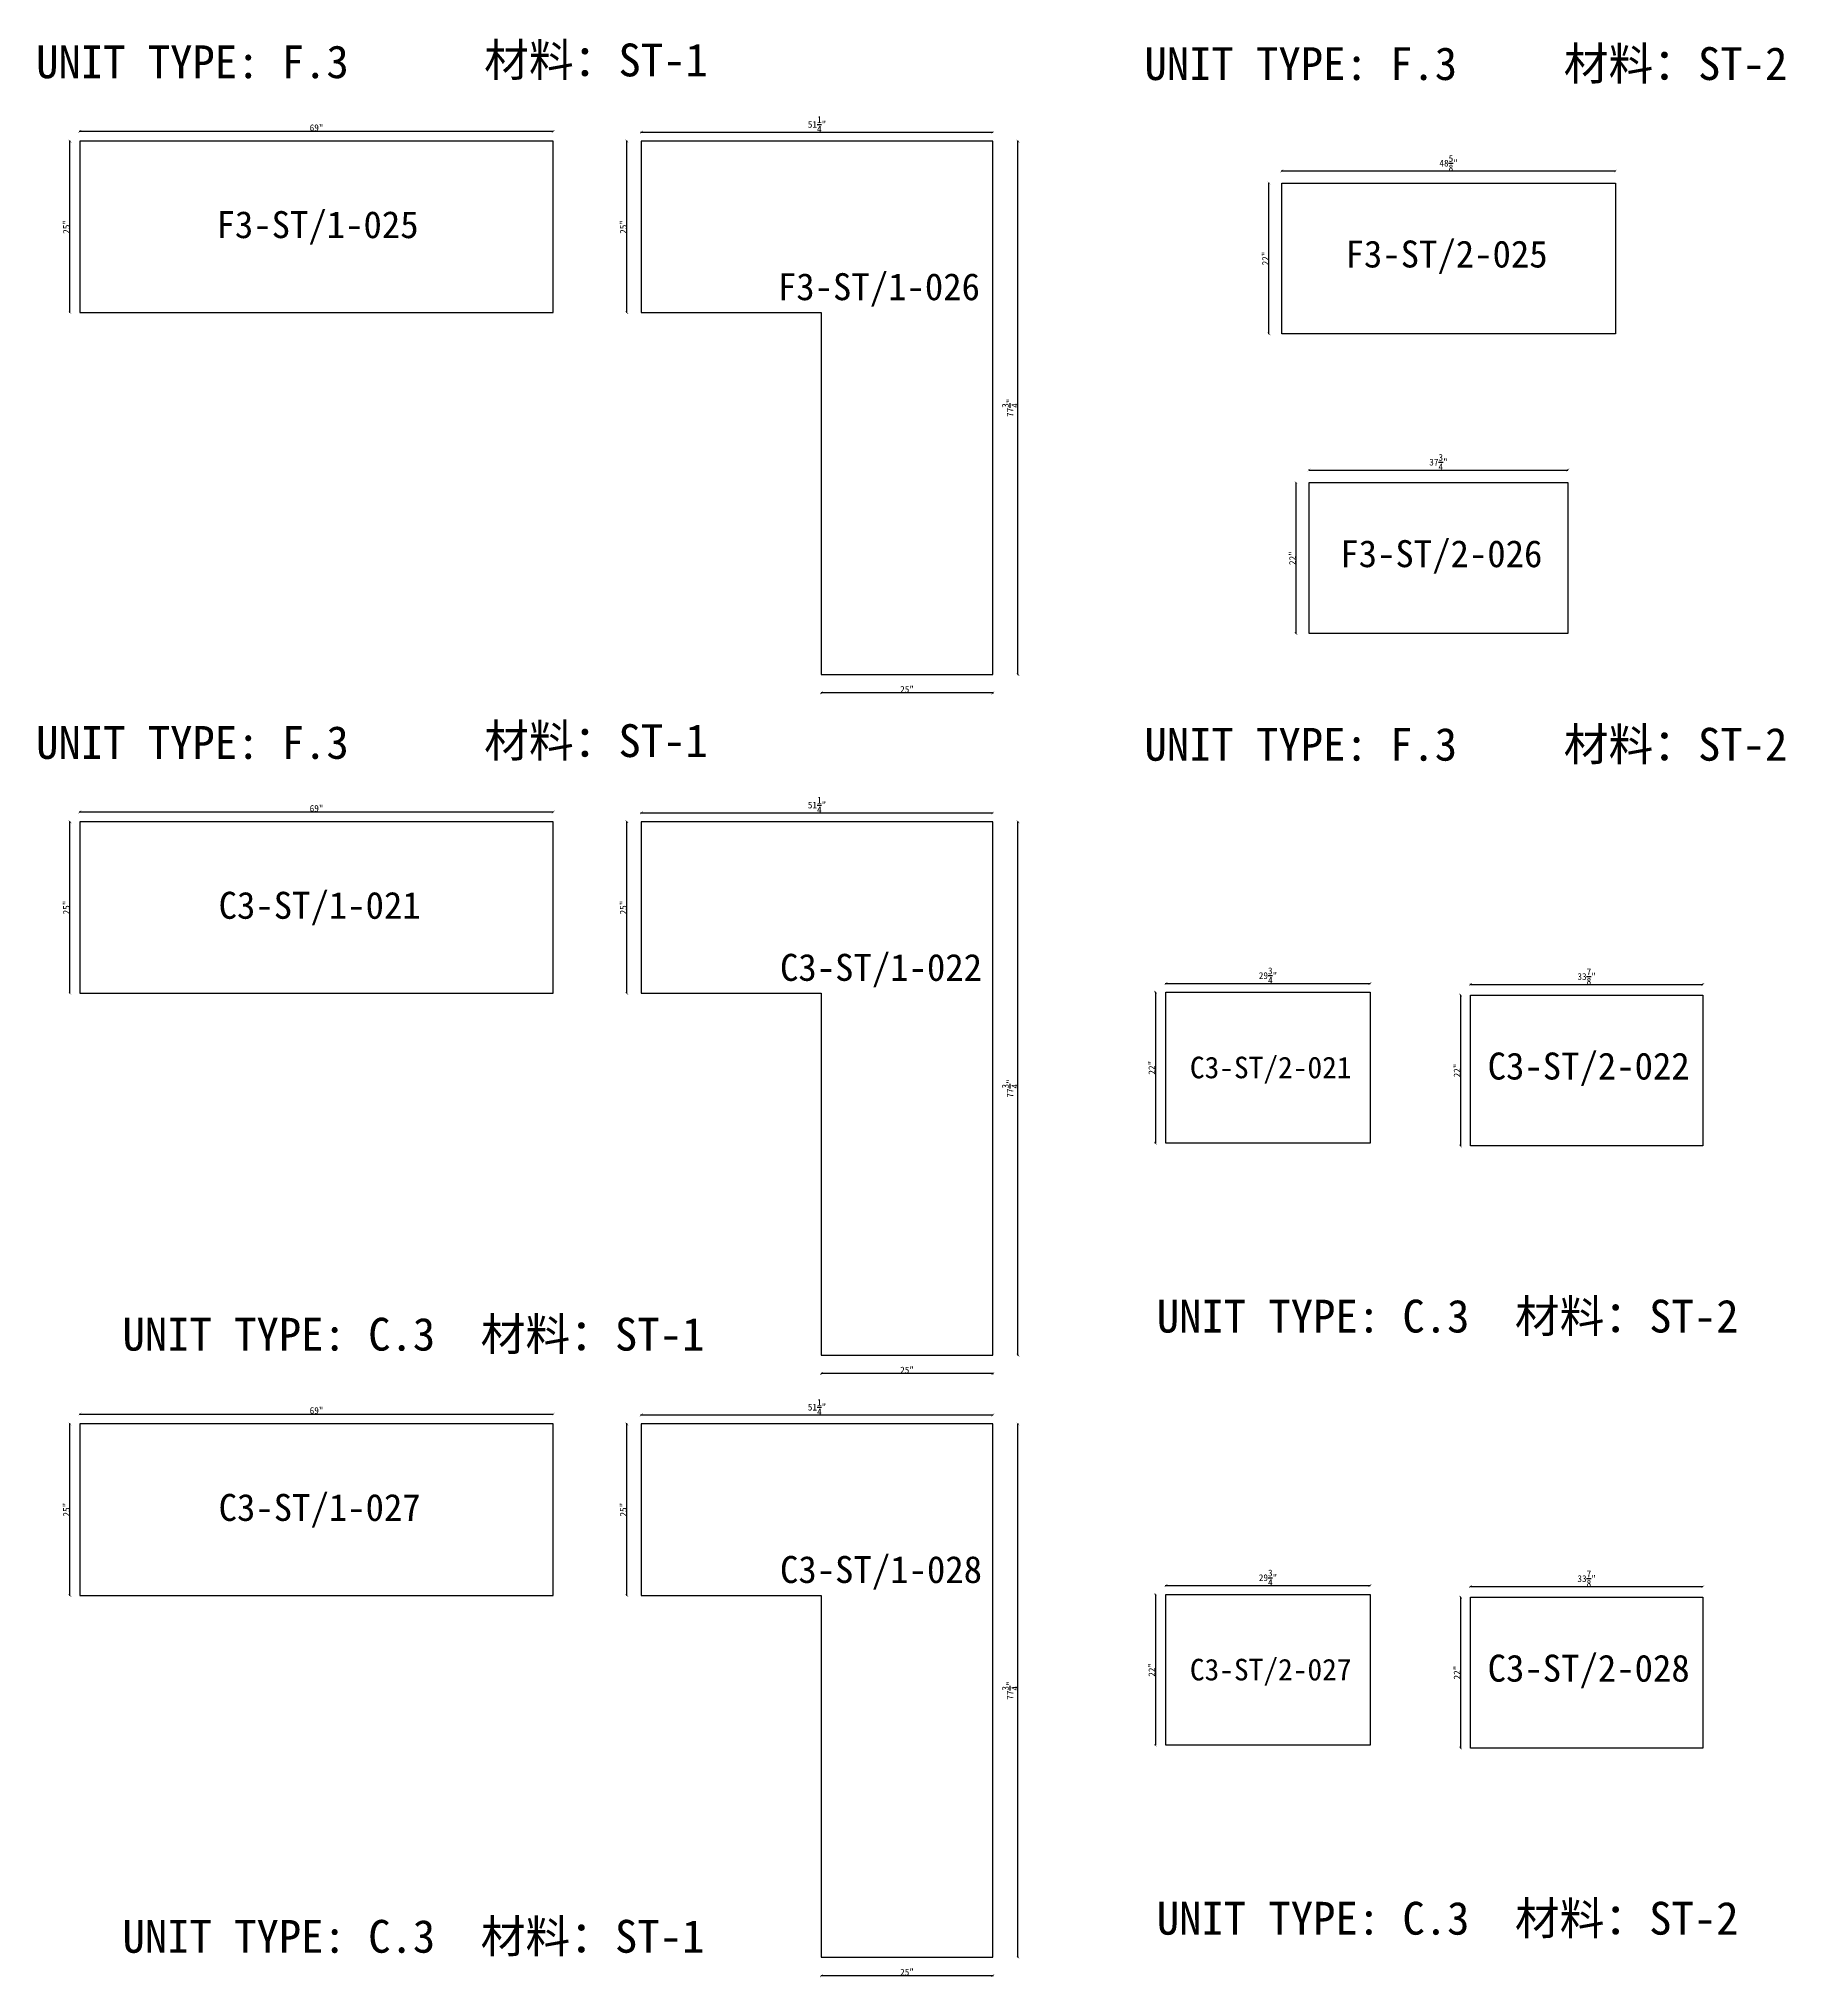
# Model space of a CAD drawing. Header units: millimetres. Extents: x -46962 to 137822, y -48342 to 2116.
# Drawn here: x 114603 to 121071, y -27223 to -20046 of the extents above; entities that cross this region are included whole.
import ezdxf
from ezdxf.enums import TextEntityAlignment as Align

# ---------------------------------------------------------------- set-up
doc = ezdxf.new("R2010")
doc.units = ezdxf.units.MM
doc.layers.add('COUNTERTOP_NUMBER', color=3, linetype='Continuous')
doc.layers.add('COUNTERTOPS', color=7, linetype='Continuous')
doc.styles.add('样式 1', font='')
doc.styles.get('样式 1').set_extended_font_data('NSimSun')
doc.dimstyles.new('副本 ISO-25', dxfattribs={"dimtxt": 25, "dimasz": 10, "dimexe": 1.5, "dimexo": 0.5, "dimtad": 1, "dimlfac": 0.03937, "dimlunit": 5, "dimtxsty": '样式 1', "dimblk": 'ARCHTICK', "dimcen": 2.5, "dimclrd": 256, "dimclrt": 1, "dimazin": 3, "dimtfac": 1, "dimtmove": 0, "dimatfit": 3, "dimfxlon": 1})

# ---------------------------------------------------------------- blocks, each defined once
blk = doc.blocks.new('_ArchTick')
at = {"color": 0, "linetype": 'ByBlock', "const_width": 0.15}
blk.add_lwpolyline([(-0.5, -0.5), (0.5, 0.5)], dxfattribs=at)
blk = doc.blocks.new('*D1993')
at = {"color": 0, "lineweight": -2, "transparency": 16777216}
for p, q in [((114719.8, -20424.6), (114717.3, -20424.6)), ((114719.8, -21059.6), (114717.3, -21059.6))]:
    blk.add_line(p, q, dxfattribs=at)
at = {"lineweight": -2, "transparency": 16777216}
blk.add_line((114718.8, -21059.6), (114718.8, -20424.6), dxfattribs=at)
at = {"layer": 'Defpoints', "color": 0, "transparency": 16777216}
for p in [(114718.8, -20424.6), (114755.8, -20424.6), (114755.8, -21059.6)]:
    blk.add_point(p, dxfattribs=at)
at = {"lineweight": -2, "transparency": 16777216, "xscale": 10, "yscale": 10, "zscale": 10}
for p, rotation in [((114718.8, -20424.6), 90), ((114718.8, -21059.6), 270)]:
    blk.add_blockref('_ArchTick', p, dxfattribs=dict(at, rotation=rotation))
at = {"color": 1, "transparency": 16777216, "insert": (114705.7, -20742.1), "char_height": 25, "attachment_point": 5, "rotation": 90, "style": '样式 1'}
blk.add_mtext('\\A1;25"', dxfattribs=at)
blk = doc.blocks.new('*D1994')
at = {"color": 0, "lineweight": -2, "transparency": 16777216}
for p, q in [((114755.8, -20389.3), (114755.8, -20386.8)), ((116508.4, -20389.3), (116508.4, -20386.8))]:
    blk.add_line(p, q, dxfattribs=at)
at = {"lineweight": -2, "transparency": 16777216}
blk.add_line((114755.8, -20388.3), (116508.4, -20388.3), dxfattribs=at)
at = {"layer": 'Defpoints', "color": 0, "transparency": 16777216}
for p in [(114755.8, -20424.6), (116508.4, -20388.3), (116508.4, -20424.6)]:
    blk.add_point(p, dxfattribs=at)
at = {"lineweight": -2, "transparency": 16777216, "xscale": 10, "yscale": 10, "zscale": 10, "rotation": 180}
blk.add_blockref('_ArchTick', (114755.8, -20388.3), dxfattribs=at)
at = {"lineweight": -2, "transparency": 16777216, "xscale": 10, "yscale": 10, "zscale": 10}
blk.add_blockref('_ArchTick', (116508.4, -20388.3), dxfattribs=at)
at = {"color": 1, "transparency": 16777216, "insert": (115632.1, -20375.2), "char_height": 25, "attachment_point": 5, "style": '样式 1'}
blk.add_mtext('\\A1;69"', dxfattribs=at)
blk = doc.blocks.new('*D1995')
at = {"color": 0, "lineweight": -2, "transparency": 16777216}
for p, q in [((116834.7, -20392.5), (116834.7, -20390)), ((118136.4, -20392.5), (118136.4, -20390))]:
    blk.add_line(p, q, dxfattribs=at)
at = {"lineweight": -2, "transparency": 16777216}
blk.add_line((116834.7, -20391.5), (118136.4, -20391.5), dxfattribs=at)
at = {"layer": 'Defpoints', "color": 0, "transparency": 16777216}
for p in [(116834.7, -20424.6), (118136.4, -20391.5), (118136.4, -20424.6)]:
    blk.add_point(p, dxfattribs=at)
at = {"lineweight": -2, "transparency": 16777216, "xscale": 10, "yscale": 10, "zscale": 10, "rotation": 180}
blk.add_blockref('_ArchTick', (116834.7, -20391.5), dxfattribs=at)
at = {"lineweight": -2, "transparency": 16777216, "xscale": 10, "yscale": 10, "zscale": 10}
blk.add_blockref('_ArchTick', (118136.4, -20391.5), dxfattribs=at)
at = {"color": 1, "transparency": 16777216, "insert": (117485.5, -20362.5), "char_height": 25, "attachment_point": 5, "style": '样式 1'}
blk.add_mtext('\\A1;51{\\H1x;\\S1/4;}"', dxfattribs=at)
blk = doc.blocks.new('*D1996')
at = {"color": 0, "lineweight": -2, "transparency": 16777216}
for p, q in [((116782.2, -20424.6), (116779.7, -20424.6)), ((116782.2, -21059.6), (116779.7, -21059.6))]:
    blk.add_line(p, q, dxfattribs=at)
at = {"lineweight": -2, "transparency": 16777216}
blk.add_line((116781.2, -21059.6), (116781.2, -20424.6), dxfattribs=at)
at = {"layer": 'Defpoints', "color": 0, "transparency": 16777216}
for p in [(116781.2, -20424.6), (116834.7, -20424.6), (116834.7, -21059.6)]:
    blk.add_point(p, dxfattribs=at)
at = {"lineweight": -2, "transparency": 16777216, "xscale": 10, "yscale": 10, "zscale": 10}
for p, rotation in [((116781.2, -20424.6), 90), ((116781.2, -21059.6), 270)]:
    blk.add_blockref('_ArchTick', p, dxfattribs=dict(at, rotation=rotation))
at = {"color": 1, "transparency": 16777216, "insert": (116768.1, -20742.1), "char_height": 25, "attachment_point": 5, "rotation": 90, "style": '样式 1'}
blk.add_mtext('\\A1;25"', dxfattribs=at)
blk = doc.blocks.new('*D1997')
at = {"color": 0, "lineweight": -2, "transparency": 16777216}
for p, q in [((117501.4, -22466.9), (117501.4, -22469.4)), ((118136.4, -22466.9), (118136.4, -22469.4))]:
    blk.add_line(p, q, dxfattribs=at)
at = {"lineweight": -2, "transparency": 16777216}
blk.add_line((118136.4, -22467.9), (117501.4, -22467.9), dxfattribs=at)
at = {"layer": 'Defpoints', "color": 0, "transparency": 16777216}
for p in [(117501.4, -22399.5), (118136.4, -22399.5), (117501.4, -22467.9)]:
    blk.add_point(p, dxfattribs=at)
at = {"lineweight": -2, "transparency": 16777216, "xscale": 10, "yscale": 10, "zscale": 10, "rotation": 180}
blk.add_blockref('_ArchTick', (117501.4, -22467.9), dxfattribs=at)
at = {"lineweight": -2, "transparency": 16777216, "xscale": 10, "yscale": 10, "zscale": 10}
blk.add_blockref('_ArchTick', (118136.4, -22467.9), dxfattribs=at)
at = {"color": 1, "transparency": 16777216, "insert": (117818.9, -22454.8), "char_height": 25, "attachment_point": 5, "style": '样式 1'}
blk.add_mtext('\\A1;25"', dxfattribs=at)
blk = doc.blocks.new('*D1998')
at = {"color": 0, "lineweight": -2, "transparency": 16777216}
for p, q in [((118228.6, -20424.6), (118231.1, -20424.6)), ((118228.6, -22399.5), (118231.1, -22399.5))]:
    blk.add_line(p, q, dxfattribs=at)
at = {"lineweight": -2, "transparency": 16777216}
blk.add_line((118229.6, -22399.5), (118229.6, -20424.6), dxfattribs=at)
at = {"layer": 'Defpoints', "color": 0, "transparency": 16777216}
for p in [(118136.4, -20424.6), (118229.6, -20424.6), (118136.4, -22399.5)]:
    blk.add_point(p, dxfattribs=at)
at = {"lineweight": -2, "transparency": 16777216, "xscale": 10, "yscale": 10, "zscale": 10}
for p, rotation in [((118229.6, -20424.6), 90), ((118229.6, -22399.5), 270)]:
    blk.add_blockref('_ArchTick', p, dxfattribs=dict(at, rotation=rotation))
at = {"color": 1, "transparency": 16777216, "insert": (118200.5, -21412), "char_height": 25, "attachment_point": 5, "rotation": 90, "style": '样式 1'}
blk.add_mtext('\\A1;77{\\H1x;\\S3/4;}"', dxfattribs=at)
blk = doc.blocks.new('*D1999')
at = {"color": 0, "lineweight": -2, "transparency": 16777216}
for p, q in [((119206.9, -20536.1), (119206.9, -20533.6)), ((120442, -20536.1), (120442, -20533.6))]:
    blk.add_line(p, q, dxfattribs=at)
at = {"lineweight": -2, "transparency": 16777216}
blk.add_line((119206.9, -20535.1), (120442, -20535.1), dxfattribs=at)
at = {"layer": 'Defpoints', "color": 0, "transparency": 16777216}
for p in [(119206.9, -20579.7), (120442, -20535.1), (120442, -20579.7)]:
    blk.add_point(p, dxfattribs=at)
at = {"lineweight": -2, "transparency": 16777216, "xscale": 10, "yscale": 10, "zscale": 10, "rotation": 180}
blk.add_blockref('_ArchTick', (119206.9, -20535.1), dxfattribs=at)
at = {"lineweight": -2, "transparency": 16777216, "xscale": 10, "yscale": 10, "zscale": 10}
blk.add_blockref('_ArchTick', (120442, -20535.1), dxfattribs=at)
at = {"color": 1, "transparency": 16777216, "insert": (119824.5, -20506.1), "char_height": 25, "attachment_point": 5, "style": '样式 1'}
blk.add_mtext('\\A1;48{\\H1x;\\S5/8;}"', dxfattribs=at)
blk = doc.blocks.new('*D2000')
at = {"color": 0, "lineweight": -2, "transparency": 16777216}
for p, q in [((119160.2, -20579.7), (119157.7, -20579.7)), ((119160.2, -21138.5), (119157.7, -21138.5))]:
    blk.add_line(p, q, dxfattribs=at)
at = {"lineweight": -2, "transparency": 16777216}
blk.add_line((119159.2, -21138.5), (119159.2, -20579.7), dxfattribs=at)
at = {"layer": 'Defpoints', "color": 0, "transparency": 16777216}
for p in [(119159.2, -20579.7), (119206.9, -20579.7), (119206.9, -21138.5)]:
    blk.add_point(p, dxfattribs=at)
at = {"lineweight": -2, "transparency": 16777216, "xscale": 10, "yscale": 10, "zscale": 10}
for p, rotation in [((119159.2, -20579.7), 90), ((119159.2, -21138.5), 270)]:
    blk.add_blockref('_ArchTick', p, dxfattribs=dict(at, rotation=rotation))
at = {"color": 1, "transparency": 16777216, "insert": (119146.1, -20859.1), "char_height": 25, "attachment_point": 5, "rotation": 90, "style": '样式 1'}
blk.add_mtext('\\A1;22"', dxfattribs=at)
blk = doc.blocks.new('*D2001')
at = {"color": 0, "lineweight": -2, "transparency": 16777216}
for p, q in [((119307.5, -21643.4), (119307.5, -21640.9)), ((120266.3, -21643.4), (120266.3, -21640.9))]:
    blk.add_line(p, q, dxfattribs=at)
at = {"lineweight": -2, "transparency": 16777216}
blk.add_line((119307.5, -21642.4), (120266.3, -21642.4), dxfattribs=at)
at = {"layer": 'Defpoints', "color": 0, "transparency": 16777216}
for p in [(120266.3, -21642.4), (119307.5, -21689.3), (120266.3, -21689.3)]:
    blk.add_point(p, dxfattribs=at)
at = {"lineweight": -2, "transparency": 16777216, "xscale": 10, "yscale": 10, "zscale": 10, "rotation": 180}
blk.add_blockref('_ArchTick', (119307.5, -21642.4), dxfattribs=at)
at = {"lineweight": -2, "transparency": 16777216, "xscale": 10, "yscale": 10, "zscale": 10}
blk.add_blockref('_ArchTick', (120266.3, -21642.4), dxfattribs=at)
at = {"color": 1, "transparency": 16777216, "insert": (119786.9, -21613.3), "char_height": 25, "attachment_point": 5, "style": '样式 1'}
blk.add_mtext('\\A1;37{\\H1x;\\S3/4;}"', dxfattribs=at)
blk = doc.blocks.new('*D2002')
at = {"color": 0, "lineweight": -2, "transparency": 16777216}
for p, q in [((119260.4, -21689.3), (119257.9, -21689.3)), ((119260.4, -22248.1), (119257.9, -22248.1))]:
    blk.add_line(p, q, dxfattribs=at)
at = {"lineweight": -2, "transparency": 16777216}
blk.add_line((119259.4, -22248.1), (119259.4, -21689.3), dxfattribs=at)
at = {"layer": 'Defpoints', "color": 0, "transparency": 16777216}
for p in [(119259.4, -21689.3), (119307.5, -21689.3), (119307.5, -22248.1)]:
    blk.add_point(p, dxfattribs=at)
at = {"lineweight": -2, "transparency": 16777216, "xscale": 10, "yscale": 10, "zscale": 10}
for p, rotation in [((119259.4, -21689.3), 90), ((119259.4, -22248.1), 270)]:
    blk.add_blockref('_ArchTick', p, dxfattribs=dict(at, rotation=rotation))
at = {"color": 1, "transparency": 16777216, "insert": (119246.3, -21968.7), "char_height": 25, "attachment_point": 5, "rotation": 90, "style": '样式 1'}
blk.add_mtext('\\A1;22"', dxfattribs=at)
blk = doc.blocks.new('*D2005')
at = {"color": 0, "lineweight": -2, "transparency": 16777216}
for p, q in [((118777.8, -23544.6), (118777.8, -23542.1)), ((119533.4, -23544.6), (119533.4, -23542.1))]:
    blk.add_line(p, q, dxfattribs=at)
at = {"lineweight": -2, "transparency": 16777216}
blk.add_line((118777.8, -23543.6), (119533.4, -23543.6), dxfattribs=at)
at = {"layer": 'Defpoints', "color": 0, "transparency": 16777216}
for p in [(118777.8, -23576.2), (119533.4, -23543.6), (119533.4, -23576.2)]:
    blk.add_point(p, dxfattribs=at)
at = {"lineweight": -2, "transparency": 16777216, "xscale": 10, "yscale": 10, "zscale": 10, "rotation": 180}
blk.add_blockref('_ArchTick', (118777.8, -23543.6), dxfattribs=at)
at = {"lineweight": -2, "transparency": 16777216, "xscale": 10, "yscale": 10, "zscale": 10}
blk.add_blockref('_ArchTick', (119533.4, -23543.6), dxfattribs=at)
at = {"color": 1, "transparency": 16777216, "insert": (119155.6, -23514.5), "char_height": 25, "attachment_point": 5, "style": '样式 1'}
blk.add_mtext('\\A1;29{\\H1x;\\S3/4;}"', dxfattribs=at)
blk = doc.blocks.new('*D2006')
at = {"color": 0, "lineweight": -2, "transparency": 16777216}
for p, q in [((118739.4, -23576.2), (118736.9, -23576.2)), ((118739.4, -24135), (118736.9, -24135))]:
    blk.add_line(p, q, dxfattribs=at)
at = {"lineweight": -2, "transparency": 16777216}
blk.add_line((118738.4, -23576.2), (118738.4, -24135), dxfattribs=at)
at = {"layer": 'Defpoints', "color": 0, "transparency": 16777216}
for p in [(118777.8, -23576.2), (118738.4, -24135), (118777.8, -24135)]:
    blk.add_point(p, dxfattribs=at)
at = {"lineweight": -2, "transparency": 16777216, "xscale": 10, "yscale": 10, "zscale": 10}
for p, rotation in [((118738.4, -23576.2), 90), ((118738.4, -24135), 270)]:
    blk.add_blockref('_ArchTick', p, dxfattribs=dict(at, rotation=rotation))
at = {"color": 1, "transparency": 16777216, "insert": (118725.3, -23855.6), "char_height": 25, "attachment_point": 5, "rotation": 90, "style": '样式 1'}
blk.add_mtext('\\A1;22"', dxfattribs=at)
blk = doc.blocks.new('*D2007')
at = {"color": 0, "lineweight": -2, "transparency": 16777216}
for p, q in [((119905.3, -23548), (119905.3, -23545.5)), ((120765.8, -23548), (120765.8, -23545.5))]:
    blk.add_line(p, q, dxfattribs=at)
at = {"lineweight": -2, "transparency": 16777216}
blk.add_line((119905.3, -23547), (120765.8, -23547), dxfattribs=at)
at = {"layer": 'Defpoints', "color": 0, "transparency": 16777216}
for p in [(119905.3, -23586.5), (120765.8, -23547), (120765.8, -23586.5)]:
    blk.add_point(p, dxfattribs=at)
at = {"lineweight": -2, "transparency": 16777216, "xscale": 10, "yscale": 10, "zscale": 10, "rotation": 180}
blk.add_blockref('_ArchTick', (119905.3, -23547), dxfattribs=at)
at = {"lineweight": -2, "transparency": 16777216, "xscale": 10, "yscale": 10, "zscale": 10}
blk.add_blockref('_ArchTick', (120765.8, -23547), dxfattribs=at)
at = {"color": 1, "transparency": 16777216, "insert": (120335.6, -23517.9), "char_height": 25, "attachment_point": 5, "style": '样式 1'}
blk.add_mtext('\\A1;33{\\H1x;\\S7/8;}"', dxfattribs=at)
blk = doc.blocks.new('*D2008')
at = {"color": 0, "lineweight": -2, "transparency": 16777216}
for p, q in [((119869.7, -23586.5), (119867.2, -23586.5)), ((119869.7, -24145.3), (119867.2, -24145.3))]:
    blk.add_line(p, q, dxfattribs=at)
at = {"lineweight": -2, "transparency": 16777216}
blk.add_line((119868.7, -23586.5), (119868.7, -24145.3), dxfattribs=at)
at = {"layer": 'Defpoints', "color": 0, "transparency": 16777216}
for p in [(119905.3, -23586.5), (119868.7, -24145.3), (119905.3, -24145.3)]:
    blk.add_point(p, dxfattribs=at)
at = {"lineweight": -2, "transparency": 16777216, "xscale": 10, "yscale": 10, "zscale": 10}
for p, rotation in [((119868.7, -23586.5), 90), ((119868.7, -24145.3), 270)]:
    blk.add_blockref('_ArchTick', p, dxfattribs=dict(at, rotation=rotation))
at = {"color": 1, "transparency": 16777216, "insert": (119855.6, -23865.9), "char_height": 25, "attachment_point": 5, "rotation": 90, "style": '样式 1'}
blk.add_mtext('\\A1;22"', dxfattribs=at)
blk = doc.blocks.new('*D2009')
at = {"color": 0, "lineweight": -2, "transparency": 16777216}
for p, q in [((114719.8, -22945), (114717.3, -22945)), ((114719.8, -23580), (114717.3, -23580))]:
    blk.add_line(p, q, dxfattribs=at)
at = {"lineweight": -2, "transparency": 16777216}
blk.add_line((114718.8, -23580), (114718.8, -22945), dxfattribs=at)
at = {"layer": 'Defpoints', "color": 0, "transparency": 16777216}
for p in [(114718.8, -22945), (114755.8, -22945), (114755.8, -23580)]:
    blk.add_point(p, dxfattribs=at)
at = {"lineweight": -2, "transparency": 16777216, "xscale": 10, "yscale": 10, "zscale": 10}
for p, rotation in [((114718.8, -22945), 90), ((114718.8, -23580), 270)]:
    blk.add_blockref('_ArchTick', p, dxfattribs=dict(at, rotation=rotation))
at = {"color": 1, "transparency": 16777216, "insert": (114705.7, -23262.5), "char_height": 25, "attachment_point": 5, "rotation": 90, "style": '样式 1'}
blk.add_mtext('\\A1;25"', dxfattribs=at)
blk = doc.blocks.new('*D2010')
at = {"color": 0, "lineweight": -2, "transparency": 16777216}
for p, q in [((114755.8, -22909.7), (114755.8, -22907.2)), ((116508.4, -22909.7), (116508.4, -22907.2))]:
    blk.add_line(p, q, dxfattribs=at)
at = {"lineweight": -2, "transparency": 16777216}
blk.add_line((114755.8, -22908.7), (116508.4, -22908.7), dxfattribs=at)
at = {"layer": 'Defpoints', "color": 0, "transparency": 16777216}
for p in [(114755.8, -22945), (116508.4, -22908.7), (116508.4, -22945)]:
    blk.add_point(p, dxfattribs=at)
at = {"lineweight": -2, "transparency": 16777216, "xscale": 10, "yscale": 10, "zscale": 10, "rotation": 180}
blk.add_blockref('_ArchTick', (114755.8, -22908.7), dxfattribs=at)
at = {"lineweight": -2, "transparency": 16777216, "xscale": 10, "yscale": 10, "zscale": 10}
blk.add_blockref('_ArchTick', (116508.4, -22908.7), dxfattribs=at)
at = {"color": 1, "transparency": 16777216, "insert": (115632.1, -22895.6), "char_height": 25, "attachment_point": 5, "style": '样式 1'}
blk.add_mtext('\\A1;69"', dxfattribs=at)
blk = doc.blocks.new('*D1962')
at = {"color": 0, "lineweight": -2, "transparency": 16777216}
for p, q in [((116834.7, -22912.9), (116834.7, -22910.4)), ((118136.4, -22912.9), (118136.4, -22910.4))]:
    blk.add_line(p, q, dxfattribs=at)
at = {"lineweight": -2, "transparency": 16777216}
blk.add_line((116834.7, -22911.9), (118136.4, -22911.9), dxfattribs=at)
at = {"layer": 'Defpoints', "color": 0, "transparency": 16777216}
for p in [(116834.7, -22945), (118136.4, -22911.9), (118136.4, -22945)]:
    blk.add_point(p, dxfattribs=at)
at = {"lineweight": -2, "transparency": 16777216, "xscale": 10, "yscale": 10, "zscale": 10, "rotation": 180}
blk.add_blockref('_ArchTick', (116834.7, -22911.9), dxfattribs=at)
at = {"lineweight": -2, "transparency": 16777216, "xscale": 10, "yscale": 10, "zscale": 10}
blk.add_blockref('_ArchTick', (118136.4, -22911.9), dxfattribs=at)
at = {"color": 1, "transparency": 16777216, "insert": (117485.5, -22882.9), "char_height": 25, "attachment_point": 5, "style": '样式 1'}
blk.add_mtext('\\A1;51{\\H1x;\\S1/4;}"', dxfattribs=at)
blk = doc.blocks.new('*D1963')
at = {"color": 0, "lineweight": -2, "transparency": 16777216}
for p, q in [((116782.2, -22945), (116779.7, -22945)), ((116782.2, -23580), (116779.7, -23580))]:
    blk.add_line(p, q, dxfattribs=at)
at = {"lineweight": -2, "transparency": 16777216}
blk.add_line((116781.2, -23580), (116781.2, -22945), dxfattribs=at)
at = {"layer": 'Defpoints', "color": 0, "transparency": 16777216}
for p in [(116781.2, -22945), (116834.7, -22945), (116834.7, -23580)]:
    blk.add_point(p, dxfattribs=at)
at = {"lineweight": -2, "transparency": 16777216, "xscale": 10, "yscale": 10, "zscale": 10}
for p, rotation in [((116781.2, -22945), 90), ((116781.2, -23580), 270)]:
    blk.add_blockref('_ArchTick', p, dxfattribs=dict(at, rotation=rotation))
at = {"color": 1, "transparency": 16777216, "insert": (116768.1, -23262.5), "char_height": 25, "attachment_point": 5, "rotation": 90, "style": '样式 1'}
blk.add_mtext('\\A1;25"', dxfattribs=at)
blk = doc.blocks.new('*D1964')
at = {"color": 0, "lineweight": -2, "transparency": 16777216}
for p, q in [((117501.4, -24987.3), (117501.4, -24989.8)), ((118136.4, -24987.3), (118136.4, -24989.8))]:
    blk.add_line(p, q, dxfattribs=at)
at = {"lineweight": -2, "transparency": 16777216}
blk.add_line((118136.4, -24988.3), (117501.4, -24988.3), dxfattribs=at)
at = {"layer": 'Defpoints', "color": 0, "transparency": 16777216}
for p in [(117501.4, -24919.9), (118136.4, -24919.9), (117501.4, -24988.3)]:
    blk.add_point(p, dxfattribs=at)
at = {"lineweight": -2, "transparency": 16777216, "xscale": 10, "yscale": 10, "zscale": 10, "rotation": 180}
blk.add_blockref('_ArchTick', (117501.4, -24988.3), dxfattribs=at)
at = {"lineweight": -2, "transparency": 16777216, "xscale": 10, "yscale": 10, "zscale": 10}
blk.add_blockref('_ArchTick', (118136.4, -24988.3), dxfattribs=at)
at = {"color": 1, "transparency": 16777216, "insert": (117818.9, -24975.2), "char_height": 25, "attachment_point": 5, "style": '样式 1'}
blk.add_mtext('\\A1;25"', dxfattribs=at)
blk = doc.blocks.new('*D1965')
at = {"color": 0, "lineweight": -2, "transparency": 16777216}
for p, q in [((118228.6, -22945), (118231.1, -22945)), ((118228.6, -24919.9), (118231.1, -24919.9))]:
    blk.add_line(p, q, dxfattribs=at)
at = {"lineweight": -2, "transparency": 16777216}
blk.add_line((118229.6, -24919.9), (118229.6, -22945), dxfattribs=at)
at = {"layer": 'Defpoints', "color": 0, "transparency": 16777216}
for p in [(118136.4, -22945), (118229.6, -22945), (118136.4, -24919.9)]:
    blk.add_point(p, dxfattribs=at)
at = {"lineweight": -2, "transparency": 16777216, "xscale": 10, "yscale": 10, "zscale": 10}
for p, rotation in [((118229.6, -22945), 90), ((118229.6, -24919.9), 270)]:
    blk.add_blockref('_ArchTick', p, dxfattribs=dict(at, rotation=rotation))
at = {"color": 1, "transparency": 16777216, "insert": (118200.5, -23932.5), "char_height": 25, "attachment_point": 5, "rotation": 90, "style": '样式 1'}
blk.add_mtext('\\A1;77{\\H1x;\\S3/4;}"', dxfattribs=at)
blk = doc.blocks.new('*D1968')
at = {"color": 0, "lineweight": -2, "transparency": 16777216}
for p, q in [((118777.8, -25774.1), (118777.8, -25771.6)), ((119533.4, -25774.1), (119533.4, -25771.6))]:
    blk.add_line(p, q, dxfattribs=at)
at = {"lineweight": -2, "transparency": 16777216}
blk.add_line((118777.8, -25773.1), (119533.4, -25773.1), dxfattribs=at)
at = {"layer": 'Defpoints', "color": 0, "transparency": 16777216}
for p in [(118777.8, -25805.8), (119533.4, -25773.1), (119533.4, -25805.8)]:
    blk.add_point(p, dxfattribs=at)
at = {"lineweight": -2, "transparency": 16777216, "xscale": 10, "yscale": 10, "zscale": 10, "rotation": 180}
blk.add_blockref('_ArchTick', (118777.8, -25773.1), dxfattribs=at)
at = {"lineweight": -2, "transparency": 16777216, "xscale": 10, "yscale": 10, "zscale": 10}
blk.add_blockref('_ArchTick', (119533.4, -25773.1), dxfattribs=at)
at = {"color": 1, "transparency": 16777216, "insert": (119155.6, -25744), "char_height": 25, "attachment_point": 5, "style": '样式 1'}
blk.add_mtext('\\A1;29{\\H1x;\\S3/4;}"', dxfattribs=at)
blk = doc.blocks.new('*D1969')
at = {"color": 0, "lineweight": -2, "transparency": 16777216}
for p, q in [((118739.4, -25805.8), (118736.9, -25805.8)), ((118739.4, -26364.6), (118736.9, -26364.6))]:
    blk.add_line(p, q, dxfattribs=at)
at = {"lineweight": -2, "transparency": 16777216}
blk.add_line((118738.4, -25805.8), (118738.4, -26364.6), dxfattribs=at)
at = {"layer": 'Defpoints', "color": 0, "transparency": 16777216}
for p in [(118777.8, -25805.8), (118738.4, -26364.6), (118777.8, -26364.6)]:
    blk.add_point(p, dxfattribs=at)
at = {"lineweight": -2, "transparency": 16777216, "xscale": 10, "yscale": 10, "zscale": 10}
for p, rotation in [((118738.4, -25805.8), 90), ((118738.4, -26364.6), 270)]:
    blk.add_blockref('_ArchTick', p, dxfattribs=dict(at, rotation=rotation))
at = {"color": 1, "transparency": 16777216, "insert": (118725.3, -26085.2), "char_height": 25, "attachment_point": 5, "rotation": 90, "style": '样式 1'}
blk.add_mtext('\\A1;22"', dxfattribs=at)
blk = doc.blocks.new('*D1970')
at = {"color": 0, "lineweight": -2, "transparency": 16777216}
for p, q in [((119905.3, -25777.6), (119905.3, -25775.1)), ((120765.8, -25777.6), (120765.8, -25775.1))]:
    blk.add_line(p, q, dxfattribs=at)
at = {"lineweight": -2, "transparency": 16777216}
blk.add_line((119905.3, -25776.6), (120765.8, -25776.6), dxfattribs=at)
at = {"layer": 'Defpoints', "color": 0, "transparency": 16777216}
for p in [(119905.3, -25816), (120765.8, -25776.6), (120765.8, -25816)]:
    blk.add_point(p, dxfattribs=at)
at = {"lineweight": -2, "transparency": 16777216, "xscale": 10, "yscale": 10, "zscale": 10, "rotation": 180}
blk.add_blockref('_ArchTick', (119905.3, -25776.6), dxfattribs=at)
at = {"lineweight": -2, "transparency": 16777216, "xscale": 10, "yscale": 10, "zscale": 10}
blk.add_blockref('_ArchTick', (120765.8, -25776.6), dxfattribs=at)
at = {"color": 1, "transparency": 16777216, "insert": (120335.6, -25747.5), "char_height": 25, "attachment_point": 5, "style": '样式 1'}
blk.add_mtext('\\A1;33{\\H1x;\\S7/8;}"', dxfattribs=at)
blk = doc.blocks.new('*D1971')
at = {"color": 0, "lineweight": -2, "transparency": 16777216}
for p, q in [((119869.7, -25816), (119867.2, -25816)), ((119869.7, -26374.8), (119867.2, -26374.8))]:
    blk.add_line(p, q, dxfattribs=at)
at = {"lineweight": -2, "transparency": 16777216}
blk.add_line((119868.7, -25816), (119868.7, -26374.8), dxfattribs=at)
at = {"layer": 'Defpoints', "color": 0, "transparency": 16777216}
for p in [(119905.3, -25816), (119868.7, -26374.8), (119905.3, -26374.8)]:
    blk.add_point(p, dxfattribs=at)
at = {"lineweight": -2, "transparency": 16777216, "xscale": 10, "yscale": 10, "zscale": 10}
for p, rotation in [((119868.7, -25816), 90), ((119868.7, -26374.8), 270)]:
    blk.add_blockref('_ArchTick', p, dxfattribs=dict(at, rotation=rotation))
at = {"color": 1, "transparency": 16777216, "insert": (119855.6, -26095.4), "char_height": 25, "attachment_point": 5, "rotation": 90, "style": '样式 1'}
blk.add_mtext('\\A1;22"', dxfattribs=at)
blk = doc.blocks.new('*D1972')
at = {"color": 0, "lineweight": -2, "transparency": 16777216}
for p, q in [((114719.8, -25174.6), (114717.3, -25174.6)), ((114719.8, -25809.6), (114717.3, -25809.6))]:
    blk.add_line(p, q, dxfattribs=at)
at = {"lineweight": -2, "transparency": 16777216}
blk.add_line((114718.8, -25809.6), (114718.8, -25174.6), dxfattribs=at)
at = {"layer": 'Defpoints', "color": 0, "transparency": 16777216}
for p in [(114718.8, -25174.6), (114755.8, -25174.6), (114755.8, -25809.6)]:
    blk.add_point(p, dxfattribs=at)
at = {"lineweight": -2, "transparency": 16777216, "xscale": 10, "yscale": 10, "zscale": 10}
for p, rotation in [((114718.8, -25174.6), 90), ((114718.8, -25809.6), 270)]:
    blk.add_blockref('_ArchTick', p, dxfattribs=dict(at, rotation=rotation))
at = {"color": 1, "transparency": 16777216, "insert": (114705.7, -25492.1), "char_height": 25, "attachment_point": 5, "rotation": 90, "style": '样式 1'}
blk.add_mtext('\\A1;25"', dxfattribs=at)
blk = doc.blocks.new('*D1973')
at = {"color": 0, "lineweight": -2, "transparency": 16777216}
for p, q in [((114755.8, -25139.3), (114755.8, -25136.8)), ((116508.4, -25139.3), (116508.4, -25136.8))]:
    blk.add_line(p, q, dxfattribs=at)
at = {"lineweight": -2, "transparency": 16777216}
blk.add_line((114755.8, -25138.3), (116508.4, -25138.3), dxfattribs=at)
at = {"layer": 'Defpoints', "color": 0, "transparency": 16777216}
for p in [(114755.8, -25174.6), (116508.4, -25138.3), (116508.4, -25174.6)]:
    blk.add_point(p, dxfattribs=at)
at = {"lineweight": -2, "transparency": 16777216, "xscale": 10, "yscale": 10, "zscale": 10, "rotation": 180}
blk.add_blockref('_ArchTick', (114755.8, -25138.3), dxfattribs=at)
at = {"lineweight": -2, "transparency": 16777216, "xscale": 10, "yscale": 10, "zscale": 10}
blk.add_blockref('_ArchTick', (116508.4, -25138.3), dxfattribs=at)
at = {"color": 1, "transparency": 16777216, "insert": (115632.1, -25125.2), "char_height": 25, "attachment_point": 5, "style": '样式 1'}
blk.add_mtext('\\A1;69"', dxfattribs=at)
blk = doc.blocks.new('*D1974')
at = {"color": 0, "lineweight": -2, "transparency": 16777216}
for p, q in [((116834.7, -25142.5), (116834.7, -25140)), ((118136.4, -25142.5), (118136.4, -25140))]:
    blk.add_line(p, q, dxfattribs=at)
at = {"lineweight": -2, "transparency": 16777216}
blk.add_line((116834.7, -25141.5), (118136.4, -25141.5), dxfattribs=at)
at = {"layer": 'Defpoints', "color": 0, "transparency": 16777216}
for p in [(116834.7, -25174.6), (118136.4, -25141.5), (118136.4, -25174.6)]:
    blk.add_point(p, dxfattribs=at)
at = {"lineweight": -2, "transparency": 16777216, "xscale": 10, "yscale": 10, "zscale": 10, "rotation": 180}
blk.add_blockref('_ArchTick', (116834.7, -25141.5), dxfattribs=at)
at = {"lineweight": -2, "transparency": 16777216, "xscale": 10, "yscale": 10, "zscale": 10}
blk.add_blockref('_ArchTick', (118136.4, -25141.5), dxfattribs=at)
at = {"color": 1, "transparency": 16777216, "insert": (117485.5, -25112.5), "char_height": 25, "attachment_point": 5, "style": '样式 1'}
blk.add_mtext('\\A1;51{\\H1x;\\S1/4;}"', dxfattribs=at)
blk = doc.blocks.new('*D1975')
at = {"color": 0, "lineweight": -2, "transparency": 16777216}
for p, q in [((116782.2, -25174.6), (116779.7, -25174.6)), ((116782.2, -25809.6), (116779.7, -25809.6))]:
    blk.add_line(p, q, dxfattribs=at)
at = {"lineweight": -2, "transparency": 16777216}
blk.add_line((116781.2, -25809.6), (116781.2, -25174.6), dxfattribs=at)
at = {"layer": 'Defpoints', "color": 0, "transparency": 16777216}
for p in [(116781.2, -25174.6), (116834.7, -25174.6), (116834.7, -25809.6)]:
    blk.add_point(p, dxfattribs=at)
at = {"lineweight": -2, "transparency": 16777216, "xscale": 10, "yscale": 10, "zscale": 10}
for p, rotation in [((116781.2, -25174.6), 90), ((116781.2, -25809.6), 270)]:
    blk.add_blockref('_ArchTick', p, dxfattribs=dict(at, rotation=rotation))
at = {"color": 1, "transparency": 16777216, "insert": (116768.1, -25492.1), "char_height": 25, "attachment_point": 5, "rotation": 90, "style": '样式 1'}
blk.add_mtext('\\A1;25"', dxfattribs=at)
blk = doc.blocks.new('*D1976')
at = {"color": 0, "lineweight": -2, "transparency": 16777216}
for p, q in [((117501.4, -27216.9), (117501.4, -27219.4)), ((118136.4, -27216.9), (118136.4, -27219.4))]:
    blk.add_line(p, q, dxfattribs=at)
at = {"lineweight": -2, "transparency": 16777216}
blk.add_line((118136.4, -27217.9), (117501.4, -27217.9), dxfattribs=at)
at = {"layer": 'Defpoints', "color": 0, "transparency": 16777216}
for p in [(117501.4, -27149.5), (118136.4, -27149.5), (117501.4, -27217.9)]:
    blk.add_point(p, dxfattribs=at)
at = {"lineweight": -2, "transparency": 16777216, "xscale": 10, "yscale": 10, "zscale": 10, "rotation": 180}
blk.add_blockref('_ArchTick', (117501.4, -27217.9), dxfattribs=at)
at = {"lineweight": -2, "transparency": 16777216, "xscale": 10, "yscale": 10, "zscale": 10}
blk.add_blockref('_ArchTick', (118136.4, -27217.9), dxfattribs=at)
at = {"color": 1, "transparency": 16777216, "insert": (117818.9, -27204.8), "char_height": 25, "attachment_point": 5, "style": '样式 1'}
blk.add_mtext('\\A1;25"', dxfattribs=at)
blk = doc.blocks.new('*D1977')
at = {"color": 0, "lineweight": -2, "transparency": 16777216}
for p, q in [((118228.6, -25174.6), (118231.1, -25174.6)), ((118228.6, -27149.5), (118231.1, -27149.5))]:
    blk.add_line(p, q, dxfattribs=at)
at = {"lineweight": -2, "transparency": 16777216}
blk.add_line((118229.6, -27149.5), (118229.6, -25174.6), dxfattribs=at)
at = {"layer": 'Defpoints', "color": 0, "transparency": 16777216}
for p in [(118136.4, -25174.6), (118229.6, -25174.6), (118136.4, -27149.5)]:
    blk.add_point(p, dxfattribs=at)
at = {"lineweight": -2, "transparency": 16777216, "xscale": 10, "yscale": 10, "zscale": 10}
for p, rotation in [((118229.6, -25174.6), 90), ((118229.6, -27149.5), 270)]:
    blk.add_blockref('_ArchTick', p, dxfattribs=dict(at, rotation=rotation))
at = {"color": 1, "transparency": 16777216, "insert": (118200.5, -26162), "char_height": 25, "attachment_point": 5, "rotation": 90, "style": '样式 1'}
blk.add_mtext('\\A1;77{\\H1x;\\S3/4;}"', dxfattribs=at)

msp = doc.modelspace()

# ---------------------------------------------------------------- linework, layer by layer
at = {"layer": 'COUNTERTOPS'}
for points in [[(114755.771, -21059.625), (116508.371, -21059.625), (116508.371, -20424.625), (114755.771, -20424.625)], [(118136.416, -20424.625), (116834.666, -20424.625), (116834.666, -21059.625), (117501.416, -21059.625), (117501.416, -22399.475), (118136.416, -22399.475)], [(119206.941, -20579.677), (120442.016, -20579.677), (120442.016, -21138.477), (119206.941, -21138.477)], [(119307.486, -21689.261), (120266.336, -21689.261), (120266.336, -22248.061), (119307.486, -22248.061)], [(114755.771, -23580.043), (116508.371, -23580.043), (116508.371, -22945.043), (114755.771, -22945.043)], [(118136.416, -22945.043), (116834.666, -22945.043), (116834.666, -23580.043), (117501.416, -23580.043), (117501.416, -24919.893), (118136.416, -24919.893)], [(118777.758, -23576.236), (119533.408, -23576.236), (119533.408, -24135.036), (118777.758, -24135.036)], [(119905.344, -23586.469), (120765.769, -23586.469), (120765.769, -24145.269), (119905.344, -24145.269)], [(114755.771, -25809.61), (116508.371, -25809.61), (116508.371, -25174.61), (114755.771, -25174.61)], [(118136.416, -25174.61), (116834.666, -25174.61), (116834.666, -25809.61), (117501.416, -25809.61), (117501.416, -27149.46), (118136.416, -27149.46)], [(118777.758, -25805.803), (119533.408, -25805.803), (119533.408, -26364.603), (118777.758, -26364.603)], [(119905.344, -25816.037), (120765.769, -25816.037), (120765.769, -26374.837), (119905.344, -26374.837)]]:
    msp.add_lwpolyline(points, close=True, dxfattribs=at)

# ---------------------------------------------------------------- texts
at = {"style": '样式 1'}
for s, p in [('UNIT TYPE: F.3', (114593.478, -20191.564)), ('材料：ST-1', (116252.764, -20184.909)), ('UNIT TYPE: F.3', (118697.888, -20198.342)), ('材料：ST-2', (120250.613, -20198.342)), ('UNIT TYPE: F.3', (114593.478, -22711.982)), ('材料：ST-1', (116252.764, -22705.327)), ('UNIT TYPE: F.3', (118697.888, -22718.76)), ('材料：ST-2', (120250.613, -22718.76)), ('UNIT TYPE: C.3', (118743.529, -24836.189)), ('材料：ST-2', (120069.81, -24836.189)), ('UNIT TYPE: C.3', (114913.443, -24903.142)), ('材料：ST-1', (116239.724, -24903.142)), ('UNIT TYPE: C.3', (118743.529, -27065.756)), ('材料：ST-2', (120069.81, -27065.756)), ('UNIT TYPE: C.3', (114913.443, -27132.709)), ('材料：ST-1', (116239.724, -27132.709))]:
    msp.add_text(s, height=121.5865, dxfattribs=at).set_placement(p)
at = {"layer": 'COUNTERTOP_NUMBER', "color": 3, "style": '样式 1'}
for s, height, p in [('F3-ST/1-025', 100, (115635.858, -20733.794)), ('F3-ST/2-025', 100, (119817.029, -20842.646)), ('F3-ST/1-026', 100, (117714.754, -20963.644)), ('F3-ST/2-026', 100, (119797.573, -21952.231)), ('C3-ST/1-021', 100, (115643.635, -23254.212)), ('C3-ST/1-022', 100, (117722.53, -23484.062)), ('C3-ST/2-021', 80, (119165.649, -23854.771)), ('C3-ST/2-022', 100, (120343.208, -23849.439)), ('C3-ST/1-027', 100, (115643.635, -25483.78)), ('C3-ST/1-028', 100, (117722.53, -25713.63)), ('C3-ST/2-027', 80, (119165.649, -26084.338)), ('C3-ST/2-028', 100, (120343.208, -26079.006))]:
    msp.add_text(s, height=height, dxfattribs=at).set_placement(p, align=Align.MIDDLE_CENTER)

# ---------------------------------------------------------------- dimensions: what is measured, and where the dimension line sits
for base, p1, p2, picture, middle in [((116508.371, -20388.295), (114755.771, -20424.625), (116508.371, -20424.625), '*D1994', (115632.071, -20375.17)), ((118136.416, -20391.492), (116834.666, -20424.625), (118136.416, -20424.625), '*D1995', (117485.541, -20362.469)), ((120442.016, -20535.149), (119206.941, -20579.677), (120442.016, -20579.677), '*D1999', (119824.479, -20506.055)), ((120266.336, -21642.405), (119307.486, -21689.261), (120266.336, -21689.261), '*D2001', (119786.911, -21613.311)), ((117501.416, -22467.891), (118136.416, -22399.475), (117501.416, -22399.475), '*D1997', (117818.916, -22454.766)), ((116508.371, -22908.713), (114755.771, -22945.043), (116508.371, -22945.043), '*D2010', (115632.071, -22895.588)), ((118136.416, -22911.911), (116834.666, -22945.043), (118136.416, -22945.043), '*D1962', (117485.541, -22882.887)), ((119533.408, -23543.551), (118777.758, -23576.236), (119533.408, -23576.236), '*D2005', (119155.583, -23514.458)), ((120765.769, -23547.043), (119905.344, -23586.469), (120765.769, -23586.469), '*D2007', (120335.557, -23517.949)), ((117501.416, -24988.309), (118136.416, -24919.893), (117501.416, -24919.893), '*D1964', (117818.916, -24975.184)), ((116508.371, -25138.28), (114755.771, -25174.61), (116508.371, -25174.61), '*D1973', (115632.071, -25125.155)), ((118136.416, -25141.478), (116834.666, -25174.61), (118136.416, -25174.61), '*D1974', (117485.541, -25112.454)), ((119533.408, -25773.118), (118777.758, -25805.803), (119533.408, -25805.803), '*D1968', (119155.583, -25744.025)), ((120765.769, -25776.61), (119905.344, -25816.037), (120765.769, -25816.037), '*D1970', (120335.557, -25747.516)), ((117501.416, -27217.876), (118136.416, -27149.46), (117501.416, -27149.46), '*D1976', (117818.916, -27204.751))]:
    dim = msp.add_linear_dim(base=base, p1=p1, p2=p2, dimstyle='副本 ISO-25')
    dim.commit()
    dim.dimension.update_dxf_attribs({"geometry": picture, "text_midpoint": middle})
for base, p1, p2, picture, middle in [((114718.832, -20424.625), (114755.771, -21059.625), (114755.771, -20424.625), '*D1993', (114705.707, -20742.125)), ((116781.221, -20424.625), (116834.666, -21059.625), (116834.666, -20424.625), '*D1996', (116768.096, -20742.125)), ((118229.639, -20424.625), (118136.416, -22399.475), (118136.416, -20424.625), '*D1998', (118200.545, -21412.05)), ((119159.178, -20579.677), (119206.941, -21138.477), (119206.941, -20579.677), '*D2000', (119146.053, -20859.077)), ((119259.377, -21689.261), (119307.486, -22248.061), (119307.486, -21689.261), '*D2002', (119246.252, -21968.661)), ((114718.832, -22945.043), (114755.771, -23580.043), (114755.771, -22945.043), '*D2009', (114705.707, -23262.543)), ((116781.221, -22945.043), (116834.666, -23580.043), (116834.666, -22945.043), '*D1963', (116768.096, -23262.543)), ((118229.639, -22945.043), (118136.416, -24919.893), (118136.416, -22945.043), '*D1965', (118200.545, -23932.468)), ((118738.432, -24135.036), (118777.758, -23576.236), (118777.758, -24135.036), '*D2006', (118725.307, -23855.636)), ((119868.698, -24145.269), (119905.344, -23586.469), (119905.344, -24145.269), '*D2008', (119855.573, -23865.869)), ((114718.832, -25174.61), (114755.771, -25809.61), (114755.771, -25174.61), '*D1972', (114705.707, -25492.11)), ((116781.221, -25174.61), (116834.666, -25809.61), (116834.666, -25174.61), '*D1975', (116768.096, -25492.11)), ((118229.639, -25174.61), (118136.416, -27149.46), (118136.416, -25174.61), '*D1977', (118200.545, -26162.035)), ((118738.432, -26364.603), (118777.758, -25805.803), (118777.758, -26364.603), '*D1969', (118725.307, -26085.203)), ((119868.698, -26374.837), (119905.344, -25816.037), (119905.344, -26374.837), '*D1971', (119855.573, -26095.437))]:
    dim = msp.add_linear_dim(base=base, p1=p1, p2=p2, angle=90, dimstyle='副本 ISO-25')
    dim.commit()
    dim.dimension.update_dxf_attribs({"geometry": picture, "text_midpoint": middle})

doc.saveas('drawing.dxf')
